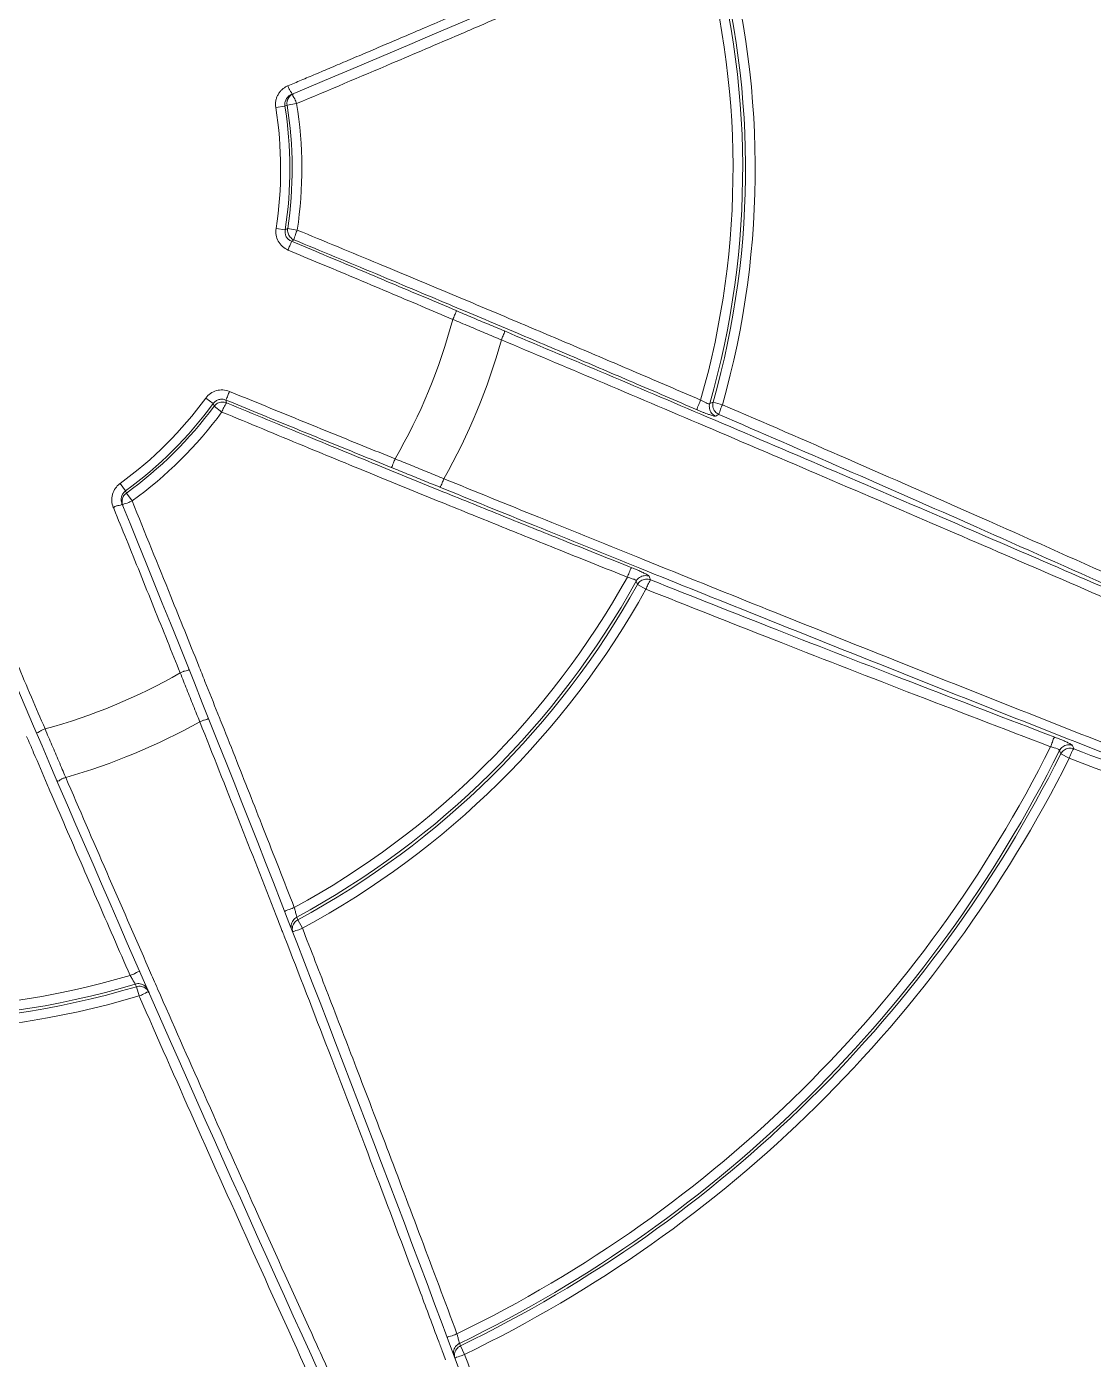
# Model space of a CAD drawing. Header units: metres. Extents: x 1628 to 1845, y 824 to 931.
# Drawn here: x 1654.279 to 1654.782, y 913.43 to 914.059 of the extents above; entities that cross this region are included whole.
import ezdxf

# ---------------------------------------------------------------- set-up
doc = ezdxf.new("R2010")
doc.units = ezdxf.units.M
doc.header["$LTSCALE"] = 0.15
doc.layers.add('hidrosanitário', color=26, linetype='Continuous', lineweight=0)

msp = doc.modelspace()

# ---------------------------------------------------------------- linework, layer by layer
at = {"layer": 'hidrosanitário', "color": 252}
for p, q in [((1654.39627, 914.02071), (1654.40057, 914.0214)), ((1654.40057, 914.0214), (1654.40159, 914.02182)), ((1654.40159, 914.02182), (1654.4061, 914.02255)), ((1654.39639, 913.96364), (1654.40069, 913.96297)), ((1654.4064, 913.96294), (1654.40188, 913.96362)), ((1654.36329, 913.88372), (1654.3668, 913.88115)), ((1654.6069, 913.8806), (1654.60251, 913.88184)), ((1654.36719, 913.87985), (1654.37086, 913.87714)), ((1654.32285, 913.84345), (1654.3254, 913.83993)), ((1654.32582, 913.8389), (1654.3254, 913.83993)), ((1654.3285, 913.8352), (1654.32582, 913.8389)), ((1654.56687, 913.79581), (1654.57086, 913.79359)), ((1654.76645, 913.71592), (1654.77045, 913.71391)), ((1654.40667, 913.63774), (1654.40618, 913.63899)), ((1654.40884, 913.63372), (1654.40667, 913.63774)), ((1654.32998, 913.60742), (1654.33052, 913.60619)), ((1654.33052, 913.60619), (1654.33182, 913.60182)), ((1654.48337, 913.43686), (1654.48293, 913.43804)), ((1654.48532, 913.43283), (1654.48337, 913.43686))]:
    msp.add_line(p, q, dxfattribs=at)
for radius in [0.90615, 0.90588, 0.90411, 0.90269, 0.89582, 0.89514, 0.88421]:
    msp.add_circle((1654.21541, 913.99179), radius, dxfattribs=at)
for centre, radius, start, end in [((1649.00305, 926.85995), 13.92322, 292.822761, 295.48965), ((1654.21541, 913.99179), 0.40698, 344.14426, 16.62181), ((1654.21541, 913.99179), 0.39652, 344.0427, 16.43436), ((1654.21541, 913.99179), 0.40108, 343.98048, 16.59842), ((1654.21541, 913.99179), 0.40241, 344.14426, 16.62181), ((1654.21541, 913.99179), 0.18316, 351.15938, 9.08475), ((1654.21541, 913.99179), 0.18751, 351.15935, 9.08479), ((1654.21541, 913.99179), 0.18859, 351.40944, 9.16293), ((1654.21541, 913.99179), 0.19315, 351.40944, 9.16293), ((1654.21541, 913.99179), 0.27374, 330.03284, 344.96716), ((1654.21541, 913.99179), 0.29838, 330.68219, 344.31781), ((1654.21541, 913.99179), 0.18316, 305.91525, 323.84062), ((1654.21541, 913.99179), 0.18751, 305.91521, 323.84065), ((1654.21541, 913.99179), 0.18859, 305.83707, 323.59056), ((1654.21541, 913.99179), 0.19315, 305.83707, 323.59056), ((1641.43055, 908.57832), 13.92322, 19.51035, 22.177239), ((1667.08357, 919.20415), 13.92322, 202.822756, 205.48965), ((1654.21541, 913.99179), 0.39652, 298.56564, 330.9573), ((1654.21541, 913.99179), 0.40108, 298.40158, 331.01952), ((1654.21541, 913.99179), 0.40241, 298.37819, 330.85574), ((1654.21541, 913.99179), 0.40698, 298.37819, 330.85574), ((1654.21541, 913.99179), 0.27374, 285.26017, 299.73983), ((1654.21541, 913.99179), 0.29838, 285.91614, 299.08386), ((1654.21541, 913.99179), 0.61042, 295.86597, 333.49284), ((1654.21541, 913.99179), 0.61499, 295.78556, 333.50918), ((1654.21541, 913.99179), 0.61624, 295.77468, 333.40545), ((1654.21541, 913.99179), 0.62072, 295.77468, 333.40545), ((1654.21541, 913.99179), 0.82826, 294.3171, 334.94764), ((1654.21541, 913.99179), 0.83257, 294.29105, 334.97446), ((1654.21541, 913.99179), 0.39652, 253.56564, 286.43436), ((1654.21541, 913.99179), 0.40241, 253.37819, 286.62181), ((1654.21541, 913.99179), 0.40108, 253.40158, 286.59842), ((1654.21541, 913.99179), 0.40698, 253.37819, 286.62181)]:
    msp.add_arc(centre, radius, start, end, dxfattribs=at)
for points, start_tangent, end_tangent in [([(1654.40822, 914.03357), (1654.41499, 914.03643), (1654.42233, 914.03952), (1654.43025, 914.04287), (1654.43878, 914.04649), (1654.44793, 914.05038), (1654.45773, 914.05455), (1654.46823, 914.05902), (1654.47949, 914.06384)], (0.921521, 0.388329), (0.919347, 0.393447)), ([(1654.48301, 914.05516), (1654.49068, 914.05845), (1654.50569, 914.06489)], (0.919431, 0.393251), (0.918719, 0.394912)), ([(1654.4061, 914.02255), (1654.45107, 914.04155), (1654.48301, 914.05516)], (0.92186, 0.387523), (0.919431, 0.393251)), ([(1654.40199, 914.03095), (1654.40504, 914.03223)], (0.921709, 0.387882), (0.921617, 0.3881)), ([(1654.40504, 914.03223), (1654.40822, 914.03357)], (0.921617, 0.3881), (0.921521, 0.388329)), ([(1654.39669, 914.02533), (1654.39733, 914.02675)], (0.331667, 0.943397), (0.482015, 0.876163)), ([(1654.39733, 914.02675), (1654.3982, 914.02807)], (0.482015, 0.876163), (0.620041, 0.784569)), ([(1654.3982, 914.02807), (1654.39928, 914.02922), (1654.40153, 914.03074)], (0.620041, 0.784569), (0.899744, 0.436419)), ([(1654.4008, 914.02384), (1654.40114, 914.02459), (1654.40218, 914.02589), (1654.40361, 914.0268)], (0.337388, 0.941366), (0.921658, 0.388003)), ([(1654.40153, 914.03074), (1654.40199, 914.03095)], (0.899744, 0.436419), (0.92155, 0.38826)), ([(1654.40172, 914.02401), (1654.40278, 914.02592), (1654.4036, 914.02666)], (0.275899, 0.961187), (0.812883, 0.582427)), ([(1654.40199, 914.03095), (1654.40257, 914.02938)], (0.387769, -0.921757), (0.431703, -0.902016)), ([(1654.40257, 914.02938), (1654.40284, 914.02889), (1654.40365, 914.02681)], (0.431703, -0.902016), (-0.894115, -0.447838)), ([(1654.4036, 914.02666), (1654.40393, 914.02687)], (0.812883, 0.582427), (0.85613, 0.516761)), ([(1654.4061, 914.02255), (1654.4052, 914.02482), (1654.40448, 914.02716)], (-0.450622, 0.892715), (0.859743, 0.510726)), ([(1654.40393, 914.02687), (1654.40455, 914.02719)], (0.85613, 0.516761), (0.921681, 0.387949)), ([(1654.39627, 914.02071), (1654.3963, 914.02382), (1654.39669, 914.02533)], (-0.157922, 0.987452), (0.331667, 0.943397)), ([(1654.40057, 914.0214), (1654.40058, 914.02304), (1654.4008, 914.02384)], (-0.156241, 0.987719), (0.337388, 0.941366)), ([(1654.40159, 914.02182), (1654.40172, 914.02401)], (-0.157862, 0.987461), (0.275899, 0.961187)), ([(1654.40207, 913.95352), (1654.39939, 913.95522), (1654.39746, 913.95765), (1654.39643, 913.96054), (1654.39639, 913.96364)], (-0.922369, 0.386309), (0.153725, 0.988114)), ([(1654.40368, 913.95765), (1654.40227, 913.95853), (1654.40125, 913.95981), (1654.4007, 913.96133), (1654.40069, 913.96297)], (-0.925261, 0.379332), (0.158957, 0.987285)), ([(1654.40188, 913.96362), (1654.40069, 913.96297)], (-0.878195, -0.478303), (-0.879263, -0.476336)), ([(1654.40188, 913.96362), (1654.40204, 913.96146), (1654.4031, 913.95958), (1654.40486, 913.95831)], (-0.139992, -0.990153), (0.921187, -0.389119)), ([(1654.4064, 913.96294), (1654.40555, 913.96077), (1654.40486, 913.95831)], (-0.43803, -0.89896), (-0.228789, -0.973476)), ([(1654.59665, 913.88278), (1654.56629, 913.89579), (1654.53827, 913.90773), (1654.51004, 913.91968), (1654.47943, 913.93256), (1654.44486, 913.947), (1654.4064, 913.96294)], (-0.918614, 0.395157), (-0.924445, 0.381315)), ([(1654.40207, 913.95352), (1654.40287, 913.95548), (1654.40368, 913.95765)], (0.385728, 0.922613), (0.116904, 0.993143)), ([(1654.40486, 913.95831), (1654.40368, 913.95765)], (-0.872052, -0.489414), (-0.873087, -0.487565)), ([(1654.48137, 913.92493), (1654.46655, 913.93121), (1654.45073, 913.93789), (1654.43458, 913.9447), (1654.41869, 913.95137), (1654.40368, 913.95765)], (-0.920599, 0.39051), (-0.922565, 0.385841)), ([(1654.59503, 913.87814), (1654.56469, 913.89115), (1654.53667, 913.90309), (1654.50846, 913.91504), (1654.47786, 913.92792), (1654.4433, 913.94237), (1654.40486, 913.95831)], (-0.918566, 0.395269), (-0.924267, 0.381746)), ([(1654.47978, 913.92079), (1654.46495, 913.92707), (1654.44912, 913.93376), (1654.43297, 913.94056), (1654.41708, 913.94723), (1654.40207, 913.95352)], (-0.920599, 0.390509), (-0.922565, 0.385841)), ([(1654.47978, 913.92079), (1654.48058, 913.92274), (1654.48137, 913.92493)], (0.390339, 0.920671), (0.007668, 0.999971)), ([(1654.50268, 913.91114), (1654.49506, 913.91434), (1654.48743, 913.91756), (1654.47978, 913.92079)], (-0.921967, 0.387268), (-0.921048, 0.389448)), ([(1654.50407, 913.91534), (1654.49652, 913.91852), (1654.48895, 913.92172), (1654.48137, 913.92493)], (-0.921596, 0.38815), (-0.920599, 0.39051)), ([(1654.50268, 913.91114), (1654.50345, 913.91309), (1654.50407, 913.91534)], (0.3873, 0.921954), (-0.365278, 0.930899)), ([(1654.99044, 913.70513), (1654.93735, 913.72858), (1654.8809, 913.75338), (1654.82354, 913.77845), (1654.76824, 913.80247), (1654.71425, 913.8258), (1654.65617, 913.85074), (1654.59995, 913.87474), (1654.54926, 913.89626), (1654.50407, 913.91534)], (-0.914385, 0.404846), (-0.921596, 0.38815)), ([(1654.98978, 913.70064), (1654.93661, 913.72412), (1654.88008, 913.74896), (1654.82263, 913.77405), (1654.76725, 913.79812), (1654.71317, 913.82147), (1654.65501, 913.84645), (1654.5987, 913.87049), (1654.54794, 913.89203), (1654.50268, 913.91114)], (-0.914392, 0.404829), (-0.921621, 0.38809)), ([(1654.36329, 913.88372), (1654.3655, 913.88588), (1654.36828, 913.88721), (1654.37137, 913.88756), (1654.37445, 913.88686)], (0.590001, 0.807402), (0.925375, -0.379052)), ([(1654.3668, 913.88115), (1654.36797, 913.8823), (1654.36943, 913.883), (1654.37105, 913.88317), (1654.37268, 913.8828)], (0.585716, 0.810516), (0.922486, -0.38603)), ([(1654.36719, 913.87985), (1654.36882, 913.88126), (1654.37091, 913.88185), (1654.37304, 913.8815)], (0.601155, 0.799133), (0.926527, -0.376229)), ([(1654.37086, 913.87714), (1654.37179, 913.87927), (1654.37304, 913.8815)], (0.325927, 0.945395), (0.526573, 0.85013)), ([(1654.37445, 913.88686), (1654.37364, 913.88491), (1654.37268, 913.8828)], (-0.379636, -0.925136), (-0.619603, -0.784915)), ([(1654.37268, 913.8828), (1654.37304, 913.8815)], (0.272605, -0.962126), (0.270566, -0.962702)), ([(1654.37268, 913.8828), (1654.38785, 913.87658), (1654.40368, 913.87011), (1654.41972, 913.86358), (1654.43556, 913.85715), (1654.45075, 913.851)], (0.925183, -0.379521), (0.927094, -0.374829)), ([(1654.37304, 913.8815), (1654.41161, 913.86554), (1654.44627, 913.85132), (1654.47698, 913.8388), (1654.50534, 913.82732), (1654.53358, 913.81596), (1654.56421, 913.80372)], (0.923491, -0.383621), (0.929021, -0.370027)), ([(1654.37445, 913.88686), (1654.38963, 913.88064), (1654.40547, 913.87418), (1654.42152, 913.86764), (1654.43736, 913.86121), (1654.45255, 913.85506)], (0.925183, -0.379522), (0.927094, -0.37483)), ([(1654.59665, 913.88278), (1654.59576, 913.88061), (1654.59503, 913.87814)], (-0.394556, -0.918872), (0.313722, -0.949515)), ([(1654.60091, 913.88111), (1654.59922, 913.88146), (1654.598, 913.88204), (1654.59665, 913.88278)], (-0.72041, -0.693548), (-0.862812, 0.505524)), ([(1654.60251, 913.88184), (1654.60091, 913.88111)], (-0.907286, -0.420514), (-0.907878, -0.419234)), ([(1654.60251, 913.88184), (1654.60243, 913.87951), (1654.60343, 913.87739), (1654.60528, 913.87596)], (-0.262675, -0.964884), (0.915013, -0.403424)), ([(1654.3668, 913.88115), (1654.36719, 913.87985)], (0.284912, -0.958554), (0.282767, -0.959189)), ([(1654.37086, 913.87714), (1654.40944, 913.86116), (1654.4441, 913.84693), (1654.47482, 913.8344), (1654.50319, 913.82291), (1654.53142, 913.81155), (1654.56207, 913.7993)], (0.923312, -0.384051), (0.928976, -0.37014)), ([(1654.60368, 913.8752), (1654.60209, 913.87546), (1654.60032, 913.87604), (1654.59914, 913.87647), (1654.59783, 913.87698), (1654.59644, 913.87754), (1654.59503, 913.87814)], (-0.905179, -0.425032), (-0.91856, 0.395281)), ([(1654.60091, 913.88111), (1654.60083, 913.87876), (1654.60183, 913.87664), (1654.60368, 913.8752)], (-0.269577, -0.962979), (0.912892, -0.408202)), ([(1654.60528, 913.87596), (1654.60368, 913.8752)], (-0.904648, -0.426159), (-0.905239, -0.424903)), ([(1654.6069, 913.8806), (1654.60602, 913.87843), (1654.60528, 913.87596)], (-0.445973, -0.895046), (-0.241726, -0.970345)), ([(1654.79262, 913.79354), (1654.72661, 913.82296), (1654.6642, 913.85039), (1654.60528, 913.87596)], (-0.912367, 0.409374), (-0.918273, 0.395947)), ([(1654.79431, 913.79817), (1654.72827, 913.82759), (1654.66584, 913.85503), (1654.6069, 913.8806)], (-0.912391, 0.409319), (-0.918321, 0.395836)), ([(1654.45255, 913.85506), (1654.45174, 913.8531), (1654.45075, 913.851)], (-0.375001, -0.927024), (-0.701664, -0.712508)), ([(1654.45075, 913.851), (1654.45838, 913.84791), (1654.46599, 913.84482), (1654.47358, 913.84174)], (0.927094, -0.374829), (0.92613, -0.377203)), ([(1654.45255, 913.85506), (1654.46024, 913.85193), (1654.46792, 913.84881), (1654.47557, 913.84569)], (0.926661, -0.375898), (0.925769, -0.378089)), ([(1654.47557, 913.84569), (1654.47473, 913.84376), (1654.47358, 913.84174)], (-0.378057, -0.925782), (-0.916535, -0.399954)), ([(1654.47557, 913.84569), (1654.52031, 913.82751), (1654.57008, 913.80739), (1654.62485, 913.78539), (1654.68422, 913.76168), (1654.74066, 913.73928), (1654.79723, 913.71697), (1654.85606, 913.69391), (1654.91413, 913.67129), (1654.96885, 913.6501)], (0.926106, -0.377264), (0.93283, -0.360316)), ([(1654.31901, 913.83689), (1654.31932, 913.83843)], (0.116339, 0.99321), (0.278706, 0.960376)), ([(1654.31932, 913.83843), (1654.32067, 913.84123), (1654.32255, 913.84322)], (0.278706, 0.960376), (0.785283, 0.619137)), ([(1654.32255, 913.84322), (1654.32285, 913.84345)], (0.785283, 0.619137), (0.809901, 0.586566)), ([(1654.32339, 913.83645), (1654.32355, 913.83727), (1654.32425, 913.83875)], (0.11104, 0.993816), (0.57077, 0.82111)), ([(1654.32582, 913.8389), (1654.32437, 913.83726), (1654.32376, 913.83516), (1654.32384, 913.83398)], (-0.809866, -0.586616), (0.179495, -0.983759)), ([(1654.32425, 913.83875), (1654.3254, 913.83993)], (0.57077, 0.82111), (0.808902, 0.587944)), ([(1654.47358, 913.84174), (1654.51826, 913.82358), (1654.56795, 913.8035), (1654.62264, 913.78153), (1654.68192, 913.75786), (1654.73828, 913.7355), (1654.79477, 913.71322), (1654.85352, 913.6902), (1654.9115, 913.66761), (1654.96614, 913.64645)], (0.92613, -0.377203), (0.932837, -0.360298)), ([(1654.31896, 913.8353), (1654.31901, 913.83689)], (-0.050566, 0.998721), (0.116339, 0.99321)), ([(1654.31965, 913.83217), (1654.31896, 913.8353)], (-0.377093, 0.926176), (-0.050566, 0.998721)), ([(1654.31965, 913.83217), (1654.32117, 913.83287)], (0.925975, 0.377585), (0.94308, 0.332565)), ([(1654.32, 913.83133), (1654.31965, 913.83217)], (-0.377413, 0.926045), (-0.377473, 0.926021)), ([(1654.3512, 913.75411), (1654.34519, 913.76908), (1654.33879, 913.78497), (1654.33226, 913.80114), (1654.3258, 913.81706), (1654.32, 913.83133)], (-0.371868, 0.928286), (-0.377413, 0.926045)), ([(1654.32117, 913.83287), (1654.32171, 913.83302), (1654.32375, 913.83392)], (0.94308, 0.332565), (-0.315558, 0.948906)), ([(1654.32348, 913.83477), (1654.32336, 913.83561), (1654.32339, 913.83645)], (-0.218502, 0.975837), (0.11104, 0.993816)), ([(1654.32374, 913.83395), (1654.32348, 913.83477)], (-0.377351, 0.92607), (-0.218502, 0.975837)), ([(1654.32384, 913.83398), (1654.32412, 913.83301)], (0.179495, -0.983759), (0.377405, -0.926048)), ([(1654.3285, 913.8352), (1654.32625, 913.83423), (1654.32409, 913.83309)], (-0.949883, -0.312607), (0.246792, -0.969068)), ([(1654.35982, 913.75776), (1654.34679, 913.79013), (1654.3285, 913.8352)], (-0.372065, 0.928207), (-0.377834, 0.925873)), ([(1654.25492, 913.80437), (1654.26093, 913.79011), (1654.26758, 913.77438), (1654.27434, 913.75846), (1654.28103, 913.74275), (1654.28746, 913.7277)], (0.387942, -0.921684), (0.393447, -0.919347)), ([(1654.56207, 913.7993), (1654.56298, 913.80145), (1654.56421, 913.80372)], (0.370748, 0.928734), (0.893247, 0.449566)), ([(1654.56421, 913.80372), (1654.56538, 913.80325), (1654.56748, 913.80236), (1654.56946, 913.80145), (1654.57119, 913.80056), (1654.5724, 913.79968)], (0.929022, -0.370026), (0.339395, -0.940644)), ([(1654.56627, 913.79746), (1654.56786, 913.79918), (1654.57007, 913.79997), (1654.5724, 913.79968)], (0.490309, 0.871549), (0.934155, -0.356869)), ([(1654.5724, 913.79968), (1654.573, 913.79801)], (0.339649, -0.940552), (0.338343, -0.941023)), ([(1654.56207, 913.7993), (1654.56325, 913.79896), (1654.56483, 913.7984), (1654.56627, 913.79746)], (0.967565, -0.252624), (0.019115, -0.999817)), ([(1654.56627, 913.79746), (1654.56687, 913.79581)], (0.345523, -0.93841), (0.3442, -0.938896)), ([(1654.56687, 913.79581), (1654.56847, 913.79752), (1654.57068, 913.79831), (1654.573, 913.79801)], (0.496537, 0.868016), (0.932276, -0.361748)), ([(1654.57086, 913.79359), (1654.57177, 913.79574), (1654.573, 913.79801)], (0.317543, 0.948244), (0.515212, 0.857063)), ([(1654.57086, 913.79359), (1654.63058, 913.77), (1654.69412, 913.74526), (1654.76166, 913.71935)], (0.92925, -0.369453), (0.93459, -0.355726)), ([(1654.573, 913.79801), (1654.6327, 913.77444), (1654.69622, 913.74972), (1654.76374, 913.72382)], (0.929294, -0.36934), (0.934612, -0.35567)), ([(1654.35272, 913.7548), (1654.35326, 913.75496), (1654.35529, 913.75586)], (0.942574, 0.333998), (-0.277844, 0.960626)), ([(1654.36898, 913.73484), (1654.36286, 913.75015), (1654.35982, 913.75776)], (-0.370388, 0.928877), (-0.372065, 0.928207)), ([(1654.3512, 913.75411), (1654.35272, 913.7548)], (0.928217, 0.372038), (0.942574, 0.333998)), ([(1654.35275, 913.75025), (1654.3512, 913.75411)], (-0.372628, 0.927981), (-0.372931, 0.927859)), ([(1654.35891, 913.73487), (1654.35737, 913.73871), (1654.35429, 913.7464), (1654.35275, 913.75025)], (-0.37143, 0.928461), (-0.372628, 0.927981)), ([(1654.3603, 913.73139), (1654.35891, 913.73487)], (-0.371162, 0.928568), (-0.37143, 0.928461)), ([(1654.36045, 913.73103), (1654.3603, 913.73139)], (-0.371134, 0.928579), (-0.371162, 0.928568)), ([(1654.36045, 913.73103), (1654.36194, 913.73172)], (0.928592, 0.371102), (0.930716, 0.365742)), ([(1654.39645, 913.63978), (1654.37871, 913.68499), (1654.36045, 913.73103)], (-0.363716, 0.93151), (-0.370284, 0.928919)), ([(1654.36194, 913.73172), (1654.36249, 913.7319), (1654.36445, 913.7329)], (0.930716, 0.365742), (-0.117161, 0.993113)), ([(1654.36445, 913.7329), (1654.36442, 913.73303)], (-0.117161, 0.993113), (-0.370223, 0.928943)), ([(1654.37012, 913.73198), (1654.36898, 913.73484)], (-0.370179, 0.92896), (-0.370388, 0.928877)), ([(1654.40501, 913.64354), (1654.39055, 913.6804), (1654.37705, 913.71454), (1654.37012, 913.73198)], (-0.363757, 0.931494), (-0.370179, 0.92896)), ([(1654.27878, 913.72419), (1654.28207, 913.71652), (1654.28851, 913.70151)], (0.393251, -0.919431), (0.394912, -0.918719)), ([(1654.28589, 913.72712), (1654.2854, 913.72685), (1654.28332, 913.72605)], (-0.902673, -0.430328), (-0.482805, 0.875728)), ([(1654.28746, 913.7277), (1654.28589, 913.72712)], (-0.91942, -0.393278), (-0.902673, -0.430328)), ([(1654.28746, 913.7277), (1654.28909, 913.72389)], (0.392393, -0.919798), (0.392693, -0.919669)), ([(1654.28909, 913.72389), (1654.29072, 913.72007), (1654.29397, 913.71245), (1654.2956, 913.70865)], (0.392693, -0.919669), (0.39388, -0.919162)), ([(1654.76166, 913.71935), (1654.76254, 913.72152), (1654.76374, 913.72382)], (0.356233, 0.934397), (0.886959, 0.461848)), ([(1654.76166, 913.71935), (1654.76337, 913.71882), (1654.76583, 913.71747)], (0.964668, -0.263468), (0.048325, -0.998832)), ([(1654.76374, 913.72382), (1654.76492, 913.72336), (1654.76703, 913.72251), (1654.76902, 913.72163), (1654.77076, 913.72077), (1654.77199, 913.7199)], (0.934608, -0.355679), (0.367029, -0.93021)), ([(1654.76583, 913.71747), (1654.76739, 913.71928), (1654.76961, 913.72016), (1654.77199, 913.7199)], (0.452156, 0.891939), (0.939614, -0.342235)), ([(1654.76645, 913.71592), (1654.76801, 913.71772), (1654.77023, 913.7186), (1654.7726, 913.71834)], (0.457681, 0.889117), (0.937782, -0.347224)), ([(1654.77045, 913.71391), (1654.77134, 913.71608), (1654.7726, 913.71834)], (0.30779, 0.951454), (0.659764, 0.751473)), ([(1654.77199, 913.7199), (1654.7726, 913.71834)], (0.367188, -0.930147), (0.366383, -0.930464)), ([(1654.7726, 913.71834), (1654.83758, 913.69374), (1654.9027, 913.66945), (1654.96784, 913.64553)], (0.934328, -0.356415), (0.93955, -0.342412)), ([(1654.76583, 913.71747), (1654.76645, 913.71592)], (0.371057, -0.92861), (0.370246, -0.928934)), ([(1654.77045, 913.71391), (1654.83545, 913.6893), (1654.90059, 913.665), (1654.96575, 913.64107)], (0.934302, -0.356484), (0.939534, -0.342457)), ([(1654.2956, 913.70865), (1654.29708, 913.7052)], (0.39388, -0.919162), (0.394146, -0.919048)), ([(1654.28851, 913.70151), (1654.28977, 913.69857)], (0.394912, -0.918719), (0.395126, -0.918627)), ([(1654.29308, 913.70334), (1654.29302, 913.70345)], (-0.619391, 0.785083), (-0.395075, 0.918649)), ([(1654.29569, 913.70428), (1654.29518, 913.70402), (1654.29308, 913.70334)], (-0.916734, -0.399498), (-0.619391, 0.785083)), ([(1654.29723, 913.70485), (1654.29569, 913.70428)], (-0.919022, -0.394205), (-0.916734, -0.399498)), ([(1654.29708, 913.7052), (1654.29723, 913.70485)], (0.394146, -0.919048), (0.394173, -0.919036)), ([(1654.29723, 913.70485), (1654.31654, 913.66017), (1654.3363, 913.61487)], (0.395014, -0.918675), (0.401491, -0.915863)), ([(1654.28977, 913.69857), (1654.29718, 913.68136), (1654.31177, 913.64771), (1654.32759, 913.61147)], (0.395126, -0.918627), (0.40145, -0.915881)), ([(1654.40501, 913.64354), (1654.40273, 913.6426), (1654.40056, 913.64139)], (-0.931258, -0.36436), (0.363642, -0.931539)), ([(1654.40618, 913.63899), (1654.40587, 913.6402), (1654.40539, 913.64204), (1654.40501, 913.64354)], (-0.251162, 0.967945), (-0.247289, 0.968942)), ([(1654.39901, 913.63323), (1654.39645, 913.63978)], (-0.363245, 0.931694), (-0.363716, 0.93151)), ([(1654.40618, 913.63899), (1654.40442, 913.63739), (1654.4036, 913.63517), (1654.4039, 913.63282)], (-0.880086, -0.474814), (0.363029, -0.931778)), ([(1654.40667, 913.63774), (1654.40491, 913.63614), (1654.40409, 913.63392), (1654.4041, 913.63273)], (-0.878381, -0.477962), (0.128995, -0.991645)), ([(1654.39979, 913.63122), (1654.39901, 913.63323)], (-0.363101, 0.93175), (-0.363245, 0.931694)), ([(1654.40027, 913.62997), (1654.39979, 913.63122)], (-0.363011, 0.931785), (-0.363101, 0.93175)), ([(1654.4731, 913.43889), (1654.46454, 913.4618), (1654.44383, 913.51672), (1654.42125, 913.5758), (1654.40027, 913.62997)], (-0.349291, 0.937014), (-0.363011, 0.931785)), ([(1654.4041, 913.63273), (1654.40439, 913.63157)], (0.128995, -0.991645), (0.362937, -0.931813)), ([(1654.40884, 913.63372), (1654.40656, 913.63278), (1654.40436, 913.63166)], (-0.952477, -0.304611), (0.22883, -0.973467)), ([(1654.40436, 913.63166), (1654.40439, 913.63157)], (0.22883, -0.973467), (0.362937, -0.931813)), ([(1654.48172, 913.44252), (1654.4648, 913.48766), (1654.44872, 913.53014), (1654.43419, 913.56816), (1654.42096, 913.6025), (1654.40884, 913.63372)], (-0.349266, 0.937024), (-0.363047, 0.931771)), ([(1654.32759, 913.61147), (1654.32879, 913.61192)], (0.91614, 0.400858), (0.938307, 0.345804)), ([(1654.32759, 913.61147), (1654.32809, 913.61063)], (0.510259, -0.860021), (0.509495, -0.860474)), ([(1654.32879, 913.61192), (1654.32987, 913.61241), (1654.33225, 913.6131)], (0.938307, 0.345804), (0.401555, -0.915835)), ([(1654.3363, 913.61487), (1654.33816, 913.61063)], (0.401491, -0.915863), (0.401795, -0.91573)), ([(1654.32809, 913.61063), (1654.32823, 913.6104), (1654.32909, 913.60894), (1654.32996, 913.60747)], (0.509495, -0.860474), (0.506913, -0.861997)), ([(1654.32998, 913.60742), (1654.33235, 913.60754)], (0.958059, 0.28657), (0.982238, -0.187638)), ([(1654.33052, 913.60619), (1654.33289, 913.60631)], (0.959079, 0.283139), (0.98247, -0.186423)), ([(1654.33235, 913.60754), (1654.33451, 913.60655), (1654.33595, 913.60468)], (0.982238, -0.187638), (0.402168, -0.915566)), ([(1654.33289, 913.60631), (1654.33504, 913.60532), (1654.33599, 913.60432)], (0.98247, -0.186423), (0.579448, -0.815009)), ([(1654.33816, 913.61063), (1654.33999, 913.60645)], (0.401795, -0.91573), (0.402096, -0.915598)), ([(1654.33999, 913.60645), (1654.34053, 913.60522)], (0.402096, -0.915598), (0.402184, -0.915559)), ([(1654.34053, 913.60522), (1654.36216, 913.55625), (1654.38834, 913.49763), (1654.41321, 913.4426), (1654.42415, 913.41861)], (0.402184, -0.915559), (0.415583, -0.909555)), ([(1654.33182, 913.60182), (1654.3341, 913.60276), (1654.33645, 913.60352)], (0.888896, 0.45811), (0.526538, -0.850152)), ([(1654.33182, 913.60182), (1654.33198, 913.60147)], (0.402149, -0.915574), (0.402174, -0.915563)), ([(1654.33198, 913.60147), (1654.35779, 913.54308), (1654.38564, 913.48088), (1654.41549, 913.41509)], (0.402174, -0.915563), (0.415608, -0.909544)), ([(1654.33599, 913.60432), (1654.33649, 913.60345)], (0.579448, -0.815009), (0.402256, -0.915527)), ([(1654.33645, 913.60352), (1654.33649, 913.60345)], (0.526538, -0.850152), (0.402256, -0.915527)), ([(1654.48172, 913.44252), (1654.47942, 913.44161), (1654.47723, 913.44043)], (-0.936842, -0.349752), (0.349209, -0.937045)), ([(1654.48293, 913.43804), (1654.48261, 913.43923), (1654.48212, 913.44104), (1654.48172, 913.44252)], (-0.262011, 0.965065), (-0.260656, 0.965432)), ([(1654.47501, 913.43379), (1654.4731, 913.43889)], (-0.348925, 0.937151), (-0.349291, 0.937014)), ([(1654.48293, 913.43804), (1654.48107, 913.43649), (1654.48016, 913.43424), (1654.48042, 913.43184)], (-0.90074, -0.43436), (0.348594, -0.937274)), ([(1654.48337, 913.43686), (1654.48151, 913.43531), (1654.4806, 913.43307), (1654.48058, 913.43185)], (-0.899051, -0.437845), (0.108768, -0.994067)), ([(1654.4763, 913.43031), (1654.47501, 913.43379)], (-0.348675, 0.937244), (-0.348925, 0.937151)), ([(1654.48058, 913.43185), (1654.48086, 913.43067)], (0.108768, -0.994067), (0.348508, -0.937306)), ([(1654.48532, 913.43283), (1654.48303, 913.43191), (1654.48083, 913.43078)], (-0.955959, -0.293499), (0.159962, -0.987123)), ([(1654.48083, 913.43078), (1654.48086, 913.43067)], (0.159962, -0.987123), (0.348508, -0.937306)), ([(1654.55594, 913.23851), (1654.53298, 913.30269), (1654.50924, 913.368), (1654.48532, 913.43283)], (-0.334601, 0.94236), (-0.348575, 0.937281))]:
    msp.add_spline(points, degree=3, dxfattribs=dict(at, start_tangent=start_tangent, end_tangent=end_tangent))

doc.saveas('drawing.dxf')
